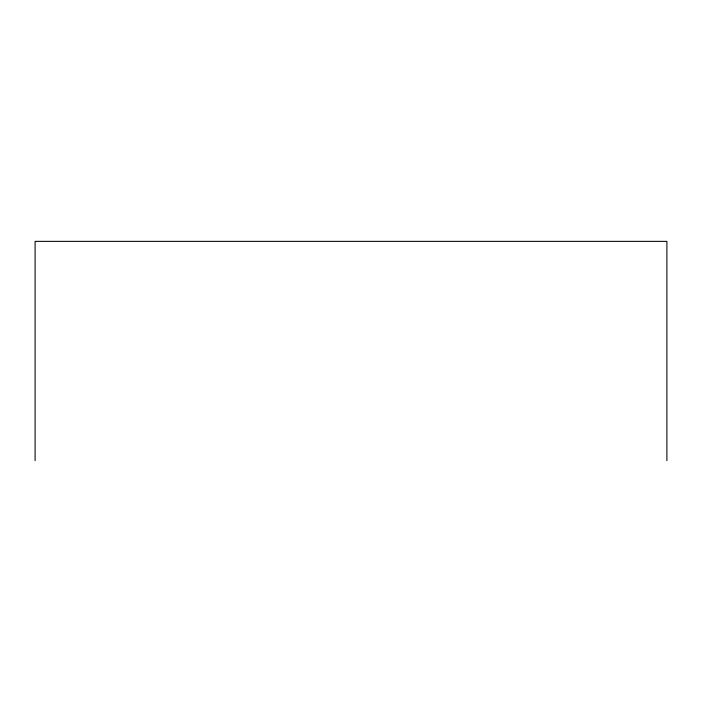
<?xml version="1.0" encoding="UTF-8"?>
<svg xmlns="http://www.w3.org/2000/svg" width="702" height="702" viewBox="0 0 702 702"><rect width="100%" height="100%" fill="white"/><g stroke="black" fill="none" stroke-linecap="round" stroke-linejoin="round"><path stroke-width="1.05" d="M666.9 460.635L666.9 241.365L35.1 241.365L35.1 460.635"/></g></svg>
